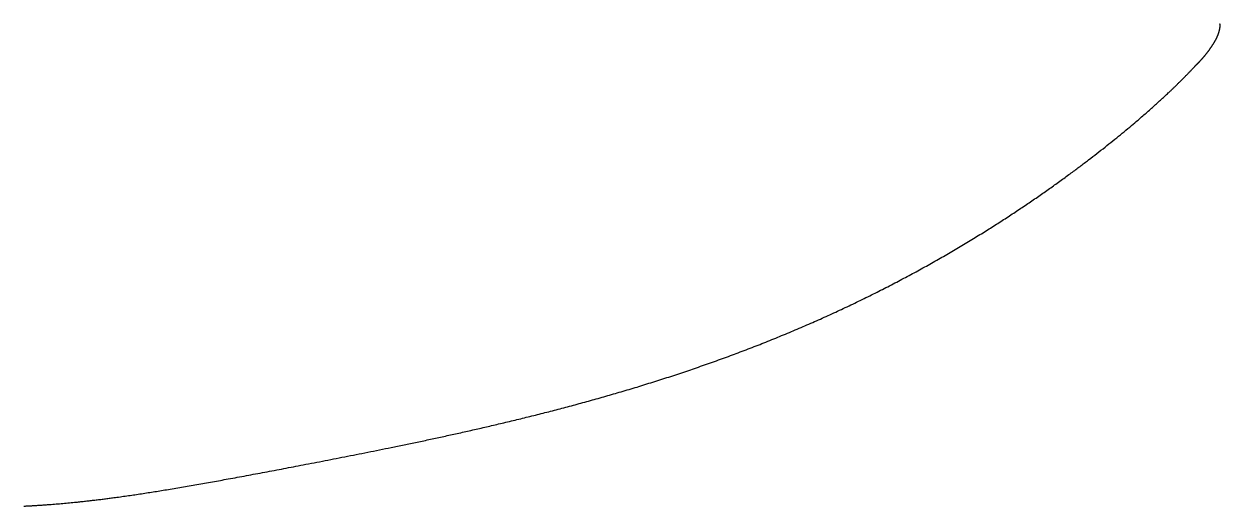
# Model space of a CAD drawing. Header units: millimetres. Extents: x 0 to 248, y -100 to 0.
import ezdxf

# ---------------------------------------------------------------- set-up
doc = ezdxf.new("R2010")
doc.units = ezdxf.units.MM
doc.layers.get('0').update_dxf_attribs({"linetype": 'CONTINUOUS'})

msp = doc.modelspace()

# ---------------------------------------------------------------- linework, layer by layer
for points in [[(243.12, -8.44), (243.2, -8.37), (243.36, -8.22), (243.6, -7.98), (243.94, -7.63), (244.38, -7.15), (244.83, -6.62), (245.29, -6.04), (245.76, -5.43), (246.21, -4.78), (246.64, -4.12), (247.04, -3.46), (247.38, -2.8), (247.65, -2.17), (247.85, -1.57), (247.98, -1.01), (248.03, -0.59), (248.03, -0.29), (248.01, -0.09), (248, 0)], [(0, -100), (2.49, -99.88), (7.51, -99.56), (15.15, -98.82), (25.66, -97.35), (39.72, -94.9), (55.15, -92), (72.28, -88.69), (91.05, -84.81), (111.15, -80.06), (132.04, -74.12), (153.08, -66.72), (173.53, -57.78), (192.67, -47.51), (209.81, -36.54), (224.37, -25.73), (233.58, -17.91), (238.95, -12.84), (241.84, -9.84), (243.12, -8.44)]]:
    msp.add_open_spline(points, degree=5)

doc.saveas('drawing.dxf')
